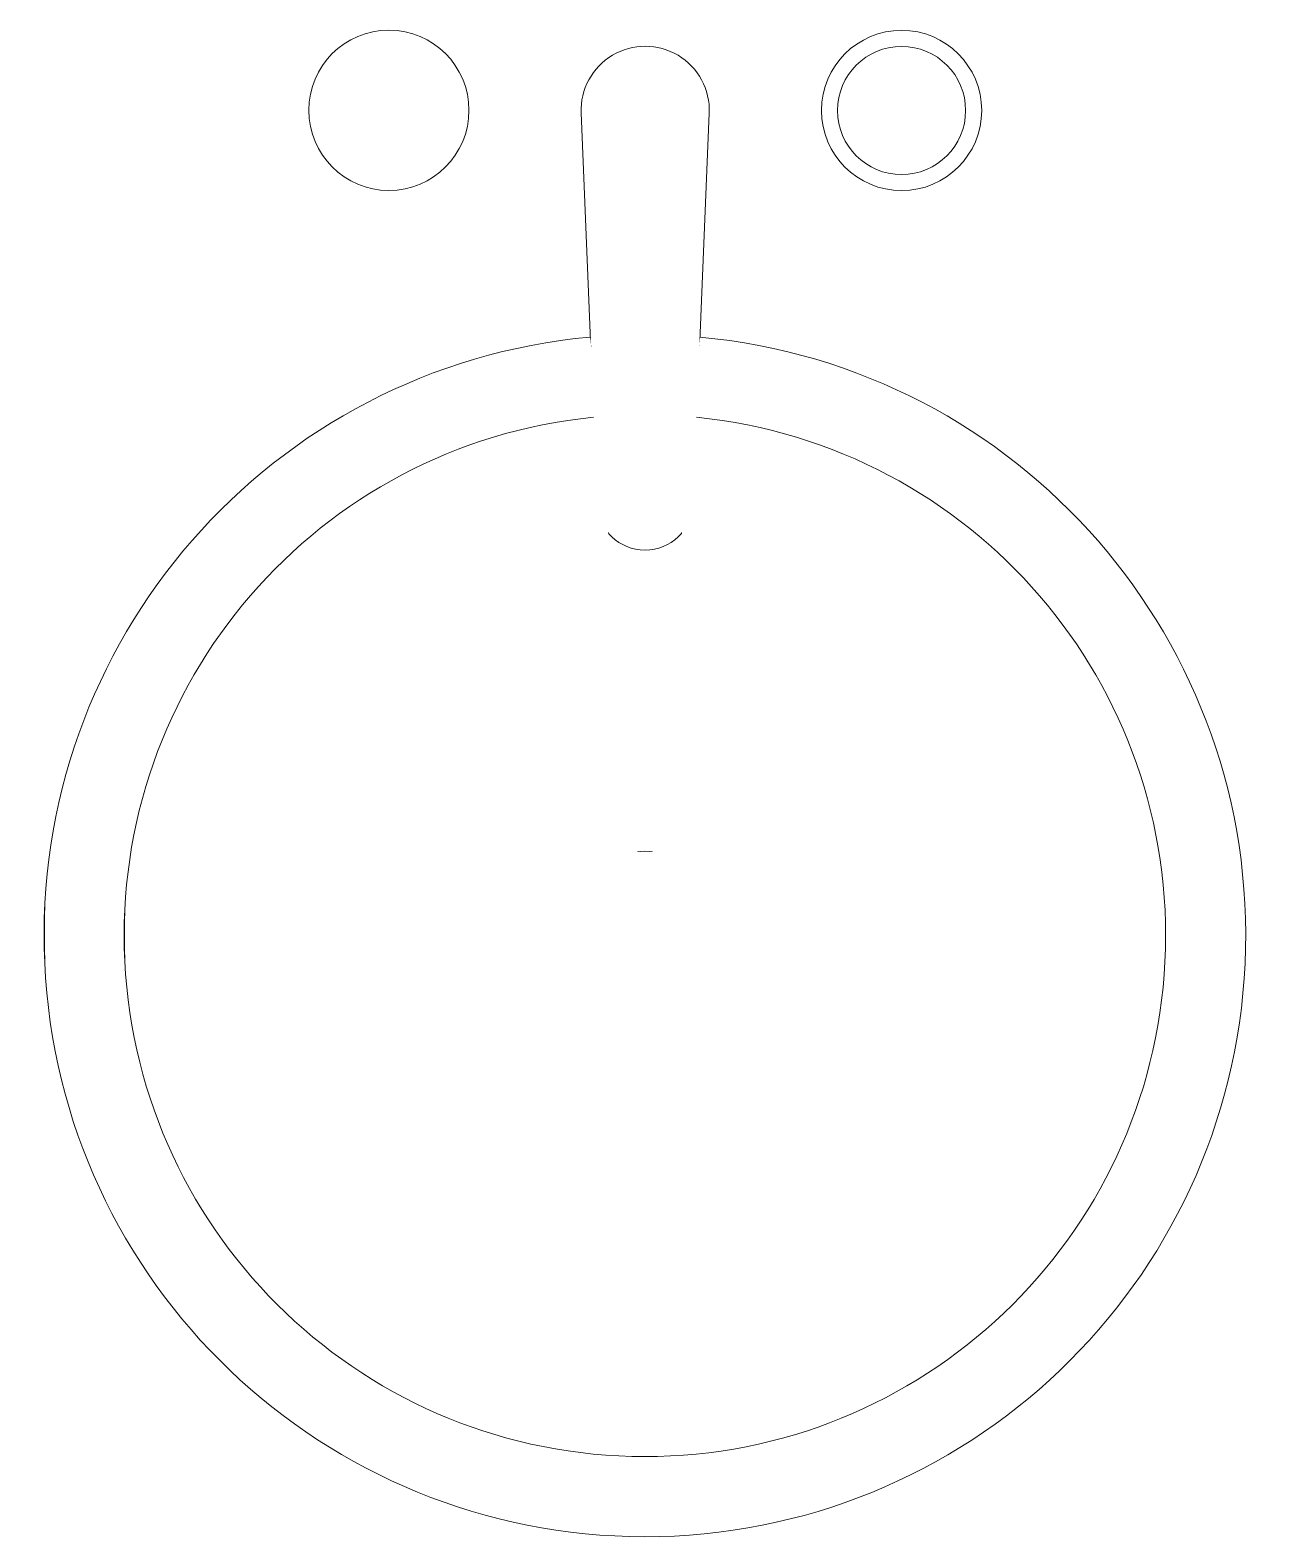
# Model space of a CAD drawing. Header units: metres. Extents: x 512 to 829, y -209 to 245.
# Drawn here: x 747.5873 to 747.8943, y -53.1027 to -52.7267 of the extents above; entities that cross this region are included whole.
import ezdxf

# ---------------------------------------------------------------- set-up
doc = ezdxf.new("R2010")
doc.units = ezdxf.units.M
doc.header["$LTSCALE"] = 0.508
doc.set_wipeout_variables(frame=1)
for name, color, linetype, lineweight in [('EQUIPAMENTO', 3, 'Continuous', 0), ('EQUIPAMENTOS', 3, 'Continuous', 0), ('None', 7, 'Continuous', 5)]:
    doc.layers.add(name, color=color, linetype=linetype, lineweight=lineweight)

# ---------------------------------------------------------------- blocks, each defined once
blk = doc.blocks.new('Grupo-346')
at = {"layer": 'EQUIPAMENTOS', "color": 251, "lineweight": 0, "true_color": 0x636466}
for p, q in [((-7.402001114454863, 33.08350605557494), (-7.304421898504065, 33.07947069281487)), ((-7.402013799386609, 33.05153286441364), (-7.304431412202874, 33.05549079944387))]:
    blk.add_line(p, q, dxfattribs=at)
at = {"color": 251, "lineweight": 0, "true_color": 0x636466}
for points in [[(-7.402644768754988, 33.111519716302), (-7.404605073199406, 33.111616799500446), (-7.406546422424632, 33.111905558652566), (-7.4084501201763775, 33.112383212849885), (-7.41029783280463, 33.113045162021365), (-7.4120717658267115, 33.11388503123463), (-7.413754835297892, 33.114894732090036), (-7.415330832339105, 33.116064540616385), (-7.416784579237315, 33.117383190918076), (-7.418102075615193, 33.118837983671874), (-7.419270633262405, 33.12041490842827), (-7.420278998330008, 33.12209877853985), (-7.421117459711173, 33.12387337741693), (-7.42177794256445, 33.12572161470223), (-7.422254086078905, 33.127625690860334), (-7.422541304732208, 33.12956726859697), (-7.422636832451717, 33.13152764945717), (-7.422539749253273, 33.13348795390158), (-7.422250990101148, 33.13542930312681), (-7.421773335903828, 33.137333000878556), (-7.421111386732347, 33.13918071350681), (-7.420271517519084, 33.14095464652889), (-7.419261816663682, 33.14263771600007), (-7.418092008137337, 33.14421371304128), (-7.416773357835639, 33.14566745993949), (-7.415318565081842, 33.14698495631737), (-7.413741640325436, 33.14815351396459), (-7.412057770213861, 33.149161879032185), (-7.410283171336785, 33.15000034041336), (-7.408434934051492, 33.15066082326663), (-7.406530857893387, 33.15113696678109), (-7.404589280156746, 33.15142418543439), (-7.402628899296549, 33.151519713153895), (-7.400668594852132, 33.15142262995545), (-7.3987272456269055, 33.15113387080333), (-7.39682354787516, 33.15065621660601), (-7.394975835246908, 33.14999426743453), (-7.393201902224826, 33.14915439822126), (-7.391518832753645, 33.14814469736586), (-7.389942835712432, 33.14697488883951), (-7.3884890888142225, 33.14565623853782), (-7.387171592436343, 33.14420144578402), (-7.386003034789132, 33.14262452102762), (-7.384994669721529, 33.14094065091604), (-7.3841562083403645, 33.139166052038966), (-7.383495725487087, 33.137317814753665), (-7.383019581972632, 33.13541373859556), (-7.382732363319329, 33.13347216085892), (-7.38263683559982, 33.131511779998725), (-7.382733918798264, 33.129551475554315), (-7.38302267795039, 33.12761012632908), (-7.383500332147709, 33.12570642857734), (-7.38416228131919, 33.12385871594908), (-7.385002150532453, 33.122084782927004), (-7.386011851387855, 33.12040171345583), (-7.387181659914201, 33.11882571641461), (-7.388500310215898, 33.117371969516405), (-7.389955102969695, 33.116054473138526), (-7.391532027726101, 33.11488591549131), (-7.393215897837677, 33.11387755042371), (-7.394990496714752, 33.11303908904254), (-7.396838734000045, 33.11237860618927), (-7.398742810158151, 33.111902462674806), (-7.400684387894791, 33.11161524402151)], [(-7.196716735142727, 33.05409394069476), (-7.198024657318113, 33.05415871495392), (-7.199319932503084, 33.05435137609872), (-7.200590086489537, 33.054670068697014), (-7.201822887000249, 33.05511172356487), (-7.203006461492384, 33.05567208732449), (-7.204129411496573, 33.056345763366515), (-7.205180922390411, 33.05712626382241), (-7.206150867549174, 33.058006072046126), (-7.207029905870758, 33.058976715003496), (-7.207809571735597, 33.06002884487225), (-7.2084823565352, 33.061152329066594), (-7.209041780984167, 33.062336347819574), (-7.209482457519243, 33.06356949838335), (-7.209800142184496, 33.06483990484389), (-7.209991775502935, 33.0661353324925), (-7.210055511940947, 33.06744330565277), (-7.2099907376817916, 33.06875122782816), (-7.209798076536994, 33.070046503013124), (-7.209479383938698, 33.07131665699958), (-7.209037729070839, 33.07254945751029), (-7.208477365311228, 33.07373303200243), (-7.2078036892691975, 33.07485598200662), (-7.2070231888133, 33.075907492900456), (-7.20614338058959, 33.07687743805921), (-7.205172737632215, 33.077756476380806), (-7.204120607763462, 33.07853614224564), (-7.202997123569119, 33.079208927045244), (-7.201813104816138, 33.07976835149421), (-7.200579954252358, 33.08020902802928), (-7.199309547791819, 33.08052671269454), (-7.1980141201432115, 33.08071834601298), (-7.196706146982942, 33.08078208245099), (-7.1953982248075565, 33.080717308191836), (-7.194102949622586, 33.080524647047035), (-7.192832795636132, 33.08020595444874), (-7.1915999951254195, 33.07976429958089), (-7.1904164206332855, 33.07920393582127), (-7.189293470629096, 33.07853025977924), (-7.188241959735258, 33.07774975932334), (-7.187272014576495, 33.07686995109963), (-7.18639297625491, 33.07589930814226), (-7.185613310390073, 33.07484717827351), (-7.184940525590469, 33.07372369407916), (-7.1843811011415015, 33.07253967532618), (-7.183940424606426, 33.071306524762406), (-7.183622739941174, 33.070036118301864), (-7.183431106622733, 33.06874069065326), (-7.183367370184722, 33.067432717492984), (-7.183432144443877, 33.0661247953176), (-7.183624805588676, 33.06482952013263), (-7.183943498186972, 33.06355936614617), (-7.184385153054831, 33.062326565635466), (-7.184945516814441, 33.06114299114333), (-7.185619192856472, 33.06002004113914), (-7.18639969331237, 33.0589685302453), (-7.187279501536079, 33.057998585086544), (-7.188250144493455, 33.05711954676495), (-7.189302274362207, 33.05633988090012), (-7.19042575855655, 33.055667096100514), (-7.191609777309532, 33.05510767165155), (-7.192842927873311, 33.05466699511647), (-7.19411333433385, 33.054349310451215), (-7.195408761982458, 33.05415767713277)], [(-7.402693964076323, 32.98751972606087), (-7.404262207631854, 32.987597392619634), (-7.405815287012032, 32.987828399941336), (-7.407338245213426, 32.988210523299195), (-7.408816415316022, 32.98874008263639), (-7.410235561733684, 32.989411978007006), (-7.411582017310624, 32.99021973869132), (-7.4128428149435885, 32.9911555855124), (-7.414005812462151, 32.99221050575376), (-7.415059809564448, 32.9933743399568), (-7.415994655682211, 32.99463587976193), (-7.416801347736287, 32.99598297585119), (-7.417472116841213, 32.99740265495286), (-7.418000503123829, 32.998881244781096), (-7.418381417935387, 33.00040450570757), (-7.418611192858023, 33.00195776789688), (-7.418687615033625, 33.00352607258504), (-7.418609948474864, 33.005094316140564), (-7.418378941153159, 33.006647395520744), (-7.417996817795298, 33.00817035372214), (-7.4174672584581085, 33.009648523824744), (-7.416795363087495, 33.011067670242404), (-7.415987602403169, 33.01241412581934), (-7.4150517555820885, 33.0136749234523), (-7.413996835340728, 33.01483792097086), (-7.412833001137688, 33.01589191807316), (-7.411571461332563, 33.016826764190924), (-7.410224365243301, 33.01763345624501), (-7.4088046861416395, 33.01830422534993), (-7.4073260963134056, 33.01883261163255), (-7.405802835386922, 33.019213526444105), (-7.404249573197611, 33.019443301366735), (-7.402681268509456, 33.01951972354234), (-7.401113024953925, 33.01944205698358), (-7.399559945573746, 33.01921104966188), (-7.398036987372353, 33.01882892630401), (-7.3965588172697565, 33.01829936696682), (-7.395139670852095, 33.01762747159621), (-7.393793215275155, 33.01681971091188), (-7.39253241764219, 33.01588386409081), (-7.3913694201236275, 33.014828943849444), (-7.39031542302133, 33.0136651096464), (-7.389380576903567, 33.012403569841275), (-7.3885738848494915, 33.01105647375202), (-7.387903115744566, 33.009636794650355), (-7.38737472946195, 33.00815820482212), (-7.386993814650392, 33.00663494389564), (-7.386764039727756, 33.00508168170632), (-7.386687617552154, 33.00351337701817), (-7.386765284110915, 33.00194513346264), (-7.38699629143262, 33.00039205408246), (-7.387378414790481, 32.99886909588107), (-7.38790797412767, 32.99739092577847), (-7.388579869498284, 32.99597177936081), (-7.38938763018261, 32.994625323783865), (-7.390323477003689, 32.993364526150906), (-7.39137839724505, 32.99220152863234), (-7.392542231448091, 32.991147531530046), (-7.393803771253216, 32.99021268541228), (-7.395150867342478, 32.989405993358204), (-7.396570546444139, 32.98873522425328), (-7.398049136272373, 32.98820683797066), (-7.399572397198856, 32.98782592315911), (-7.401125659388168, 32.98759614823647)]]:
    blk.add_wipeout(points, dxfattribs=at).dxf.layer = 'EQUIPAMENTOS'
at = {"layer": 'EQUIPAMENTOS', "color": 251, "lineweight": 0, "true_color": 0x636466}
for centre, radius in [((-7.402636834025769, 33.13151971472796), 0.01999999999994669), ((-7.196711441062835, 33.06743801157288), 0.01334407192828999), ((-7.402687616292889, 33.00351972480161), 0.01599999999993409)]:
    blk.add_circle(centre, radius, dxfattribs=at)
at = {"color": 251, "lineweight": 0, "true_color": 0x636466}
for points in [[(-7.402013799386603, 33.051532864413716), (-7.402819484614687, 33.05152049261275), (-7.403624770992404, 33.05154869896091), (-7.404427616106677, 33.05161741191964), (-7.405225983736105, 33.051726457215246), (-7.406017849015334, 33.05187555828084), (-7.406801203570644, 33.05206433695784), (-7.407574060613692, 33.052292314455016), (-7.4083344599805265, 33.05255891256291), (-7.409080473103061, 33.052863455120225), (-7.409810207900417, 33.053205169728834), (-7.410521813577734, 33.053583189712725), (-7.411213485320252, 33.053996556316136), (-7.41188346887079, 33.05444422113519), (-7.412530064978992, 33.05492504877694), (-7.413151633711066, 33.05543781973899), (-7.413746598609069, 33.055981233502486), (-7.414313450689214, 33.056553911830555), (-7.414850752269044, 33.05715440226388), (-7.415357140613756, 33.057781181804515), (-7.415831331392455, 33.05843266077855), (-7.416272121935538, 33.05910718686799), (-7.416678394284982, 33.05980304930144), (-7.417049118029763, 33.06051848319306), (-7.417383352919256, 33.061251674018735), (-7.417680251247936, 33.06200076221824), (-7.417939060005393, 33.06276384791151), (-7.418159122786145, 33.063538995717245), (-7.4183398814544645, 33.06432423966153), (-7.418480877559943, 33.06511758816405), (-7.418581753500245, 33.06591702908925), (-7.418642253428079, 33.06672053484962), (-7.41866222390009, 33.06752606754819), (-7.41864161426603, 33.06833158414714), (-7.418580476797226, 33.06913504164951), (-7.418478966554, 33.06993440228073), (-7.418337340992401, 33.07072763865691), (-7.418155959311224, 33.07151273892691), (-7.417935281540999, 33.072287711874786), (-7.417675867377226, 33.07305059197011), (-7.417378374760851, 33.07379944435304), (-7.417043558209554, 33.0745323697416), (-7.416672266904097, 33.07524750924876), (-7.416265442534592, 33.07594304909706), (-7.415824116912123, 33.07661722521883), (-7.415349409351813, 33.07726832773027), (-7.414842523833955, 33.07789470526818), (-7.414304745950405, 33.07849476917825), (-7.413737439643992, 33.07906699754431), (-7.41314204374921, 33.07960993904823), (-7.412520068342963, 33.08012221665094), (-7.411873090914623, 33.080602531084864), (-7.41120275236511, 33.081049664149226), (-7.410510752845149, 33.08146248179975), (-7.4097988474432475, 33.08183993702485), (-7.409068841734342, 33.08218107250113), (-7.408322587200399, 33.082485023021405), (-7.4075619765345735, 33.082751017689105), (-7.406788938840863, 33.08297838187344), (-7.406005434741396, 33.08316653892042), (-7.405213451403796, 33.08331501161547), (-7.4044149975012115, 33.0834234233937), (-7.403612098117804, 33.08349149929499), (-7.4028067896126215, 33.08351906666138), (-7.402001114454856, 33.083506055574944), (-7.402662225159329, 33.06751971976479)], [(-7.3044218985040565, 33.07947069281477), (-7.303849475111907, 33.07943329755405), (-7.303279492885572, 33.07936858892196), (-7.302713254341093, 33.07927671478985), (-7.3021520534395, 33.07915788510729), (-7.301597172629867, 33.07901237142235), (-7.301049879918671, 33.078840506261024), (-7.300511425972169, 33.078642682367374), (-7.299983041258383, 33.078419351806005), (-7.299465933235258, 33.078171024929034), (-7.298961283591386, 33.07789826920986), (-7.298470245545636, 33.07760170794632), (-7.297993941211826, 33.07728201883641), (-7.297533459034483, 33.07693993242955), (-7.297089851301549, 33.076576230457206), (-7.296664131739703, 33.07619174404644), (-7.2962572731978055, 33.07578735182064), (-7.295870205423754, 33.075363977891705), (-7.295503812939843, 33.074922589748304), (-7.2951589330214555, 33.07446419604492), (-7.294836353783741, 33.07398984429696), (-7.29453681238062, 33.073500618486904), (-7.294260993320246, 33.072997636587296), (-7.294009526900785, 33.072482048005874), (-7.2937829877700615, 33.07195503095904), (-7.2935818936123775, 33.07141778977935), (-7.293406703965513, 33.070871552163446), (-7.293257819170592, 33.07031756636648), (-7.293135579457231, 33.06975709834965), (-7.2930402641660494, 33.069191428887265), (-7.292972091110322, 33.06862185063989), (-7.2929312160782365, 33.06804966520041), (-7.292917732476893, 33.06747618011961), (-7.29293167111884, 33.06690270591822), (-7.292973000151677, 33.066330553092094), (-7.293041625130825, 33.065761029117496), (-7.29313738923537, 33.065195435463274), (-7.29326007362641, 33.06463506461679), (-7.293409397947158, 33.06408119713026), (-7.293585020963597, 33.06353509869453), (-7.293786541344274, 33.06299801724673), (-7.294013498577408, 33.06247118011844), (-7.294265374023254, 33.061955791231114), (-7.2945415920992875, 33.06145302834477), (-7.294841521595518, 33.060964040366706), (-7.2951644771169235, 33.06048994472594), (-7.295509720649706, 33.06003182481972), (-7.29587646324779, 33.05959072753775), (-7.296263866835716, 33.059167660869875), (-7.296671046123793, 33.05876359160259), (-7.297097070631154, 33.05837944310978), (-7.297540966812084, 33.05801609324262), (-7.298001720280748, 33.05767437232357), (-7.298478278129251, 33.057355061248856), (-7.298969551333737, 33.057058889704045), (-7.299474417243006, 33.056786534496524), (-7.299991722143985, 33.056538618008915), (-7.300520283898174, 33.05631570677677), (-7.301058894643062, 33.05611831019399), (-7.3016063235523125, 33.05594687934868), (-7.30216131964843, 33.05580180599242), (-7.3027226146614845, 33.05568342164496), (-7.303288925927342, 33.05559199683668), (-7.303858959318791, 33.0555277404904), (-7.304431412202867, 33.05549079944387), (-7.304917731532456, 33.06748094095716)]]:
    blk.add_wipeout(points, dxfattribs=at).dxf.layer = 'EQUIPAMENTOS'
at = {"layer": 'EQUIPAMENTOS', "color": 251, "lineweight": 0, "true_color": 0x636466}
for centre, radius, start, end in [((-7.402662225159329, 33.06751971976478), 0.01599999999995915, 87.63189751007019, 272.3226398389984), ((-7.304917731532456, 33.06748094095716), 0.01199999999996227, 272.3226398392179, 87.63189750985617)]:
    blk.add_arc(centre, radius, start, end, dxfattribs=at)
at = {"color": 251, "lineweight": 0, "true_color": 0x636466}
for points in [[(-7.402643181809144, 33.115519715987226), (-7.404211425364676, 33.11559738254598), (-7.405764504744854, 33.11582838986768), (-7.4072874629462495, 33.11621051322554), (-7.408765633048848, 33.11674007256272), (-7.410184779466512, 33.11741196793333), (-7.411531235043454, 33.11821972861765), (-7.412792032676423, 33.119155575438725), (-7.413955030194989, 33.120210495680084), (-7.41500902729729, 33.12137432988312), (-7.415943873415058, 33.12263586968824), (-7.4167505654691395, 33.1239829657775), (-7.417421334574071, 33.12540264487915), (-7.417949720856692, 33.12688123470739), (-7.418330635668255, 33.128404495633866), (-7.418560410590897, 33.129957757823185), (-7.418636832766504, 33.131526062511334), (-7.418559166207749, 33.133094306066866), (-7.418328158886049, 33.134647385447046), (-7.417946035528194, 33.13617034364844), (-7.41741647619101, 33.13764851375104), (-7.416744580820401, 33.1390676601687), (-7.41593682013608, 33.14041411574565), (-7.415000973315005, 33.141674913378615), (-7.413946053073649, 33.14283791089718), (-7.412782218870613, 33.14389190799948), (-7.41152067906549, 33.144826754117254), (-7.410173582976231, 33.14563344617133), (-7.408753903874572, 33.14630421527627), (-7.40727531404634, 33.146832601558884), (-7.405752053119858, 33.14721351637044), (-7.404198790930549, 33.14744329129309), (-7.402630486242393, 33.1475197134687), (-7.401062242686861, 33.147442046909944), (-7.399509163306683, 33.14721103958824), (-7.397986205105288, 33.14682891623038), (-7.3965080350026895, 33.1462993568932), (-7.395088888585025, 33.145627461522594), (-7.393742433008083, 33.14481970083827), (-7.3924816353751135, 33.1438838540172), (-7.391318637856548, 33.14282893377584), (-7.390264640754247, 33.141665099572805), (-7.389329794636479, 33.140403559767684), (-7.388523102582398, 33.13905646367842), (-7.387852333477467, 33.13763678457677), (-7.3873239471948455, 33.13615819474853), (-7.386943032383282, 33.134634933822056), (-7.386713257460641, 33.13308167163274), (-7.386636835285033, 33.13151336694459), (-7.386714501843788, 33.12994512338906), (-7.386945509165488, 33.128392044008876), (-7.387327632523343, 33.126869085807485), (-7.387857191860527, 33.125390915704884), (-7.388529087231136, 33.12397176928722), (-7.389336847915457, 33.12262531371027), (-7.390272694736533, 33.12136451607731), (-7.391327614977889, 33.120201518558744), (-7.392491449180924, 33.11914752145644), (-7.393752988986047, 33.11821267533867), (-7.395100085075306, 33.11740598328459), (-7.396519764176965, 33.116735214179656), (-7.397998354005197, 33.11620682789704), (-7.399521614931678, 33.11582591308548), (-7.401074877120989, 33.115596138162836)], [(-7.196719799657738, 33.04636963239715), (-7.198784821687004, 33.04647190168703), (-7.2008298759274325, 33.04677608607634), (-7.202835267388751, 33.04727925610315), (-7.204781683054924, 33.04797656596503), (-7.206650377879073, 33.048861300186815), (-7.208423355308505, 33.04992493829432), (-7.210083540601368, 33.051157236871106), (-7.211614945265742, 33.05254632820825), (-7.213002821037557, 33.05407883459682), (-7.2142338019144425, 33.05573999716254), (-7.215296032877629, 33.057513818001816), (-7.216179284062268, 33.0593832142503), (-7.216875049276617, 33.0613301826002), (-7.217376627921318, 33.063335972681976), (-7.217679189519832, 33.06538126764069), (-7.217779820238568, 33.06744637016779), (-7.217677550948693, 33.06951139219706), (-7.217373366559376, 33.071556446437484), (-7.21687019653257, 33.0735618378988), (-7.216172886670694, 33.075508253564976), (-7.215288152448906, 33.07737694838912), (-7.214224514341406, 33.079149925818555), (-7.212992215764614, 33.08081011111142), (-7.211603124427468, 33.082341515775795), (-7.210070618038897, 33.083729391547614), (-7.208409455473178, 33.0849603724245), (-7.206635634633902, 33.08602260338768), (-7.204766238385421, 33.086905854572315), (-7.202819270035524, 33.08760161978667), (-7.20081347995374, 33.08810319843137), (-7.198768184995035, 33.088405760029886), (-7.1967030824679314, 33.08850639074862), (-7.194638060438666, 33.088404121458744), (-7.192593006198237, 33.08809993706943), (-7.190587614736919, 33.08759676704262), (-7.188641199070744, 33.08689945718074), (-7.186772504246596, 33.08601472295896), (-7.1849995268171645, 33.084951084851454), (-7.1833393415243005, 33.083718786274666), (-7.1818079368599275, 33.08232969493752), (-7.180420061088111, 33.08079718854895), (-7.179189080211227, 33.07913602598323), (-7.178126849248041, 33.077362205143956), (-7.177243598063401, 33.07549280889547), (-7.176547832849051, 33.07354584054557), (-7.17604625420435, 33.071540050463796), (-7.175743692605837, 33.06949475550508), (-7.175643061887102, 33.067429652977985), (-7.175745331176976, 33.065364630948714), (-7.176049515566293, 33.06331957670829), (-7.1765526855931, 33.06131418524697), (-7.177249995454976, 33.059367769580795), (-7.1781347296767635, 33.05749907475665), (-7.179198367784264, 33.05572609732722), (-7.180430666361055, 33.05406591203435), (-7.181819757698202, 33.05253450736998), (-7.183352264086772, 33.05114663159816), (-7.185013426652491, 33.049915650721275), (-7.1867872474917665, 33.04885341975809), (-7.188656643740248, 33.04797016857346), (-7.190603612090145, 33.047274403359104), (-7.192609402171929, 33.0467728247144), (-7.194654697130634, 33.046470263115886)], [(-7.402695551022167, 32.983519726375654), (-7.404655855466584, 32.98361680957411), (-7.406597204691809, 32.983905568726236), (-7.408500902443554, 32.98438322292356), (-7.410348615071803, 32.98504517209505), (-7.412122548093883, 32.985885041308315), (-7.413805617565062, 32.98689474216372), (-7.415381614606271, 32.988064550690076), (-7.416835361504477, 32.989383200991774), (-7.418152857882351, 32.99083799374558), (-7.419321415529558, 32.992414918501986), (-7.420329780597156, 32.99409878861356), (-7.421168241978315, 32.99587338749064), (-7.421828724831587, 32.997721624775934), (-7.422304868346037, 32.99962570093404), (-7.422592086999334, 33.001567278670684), (-7.422687614718837, 33.00352765953088), (-7.422590531520388, 33.0054879639753), (-7.422301772368258, 33.007429313200525), (-7.421824118170933, 33.009333010952275), (-7.421162168999446, 33.011180723580516), (-7.420322299786178, 33.012954656602595), (-7.41931259893077, 33.01463772607378), (-7.418142790404421, 33.01621372311498), (-7.416824140102719, 33.017667470013194), (-7.415369347348919, 33.018984966391066), (-7.413792422592509, 33.02015352403827), (-7.412108552480929, 33.02116188910587), (-7.410333953603852, 33.02200035048703), (-7.408485716318557, 33.022660833340304), (-7.40658164016045, 33.02313697685475), (-7.40464006242381, 33.02342419550805), (-7.402679681563612, 33.02351972322755), (-7.400719377119195, 33.0234226400291), (-7.39877802789397, 33.02313388087697), (-7.396874330142224, 33.02265622667964), (-7.395026617513975, 33.021994277508156), (-7.3932526844918955, 33.0211544082949), (-7.391569615020717, 33.02014470743949), (-7.389993617979508, 33.018974898913136), (-7.388539871081301, 33.01765624861144), (-7.387222374703428, 33.01620145585763), (-7.38605381705622, 33.01462453110123), (-7.385045451988622, 33.01294066098965), (-7.384206990607463, 33.01116606211257), (-7.3835465077541915, 33.00931782482728), (-7.3830703642397415, 33.007413748669165), (-7.382783145586444, 33.00547217093252), (-7.3826876178669405, 33.003511790072324), (-7.382784701065391, 33.001551485627914), (-7.3830734602175205, 32.99961013640269), (-7.383551114414846, 32.99770643865094), (-7.384213063586333, 32.99585872602269), (-7.385052932799601, 32.99408479300061), (-7.386062633655008, 32.99240172352943), (-7.387232442181358, 32.990825726488225), (-7.38855109248306, 32.98937197959002), (-7.39000588523686, 32.988054483212146), (-7.391582809993269, 32.986885925564934), (-7.393266680104849, 32.98587756049734), (-7.395041278981926, 32.98503909911618), (-7.396889516267222, 32.9843786162629), (-7.398793592425329, 32.983902472748454), (-7.400735170161969, 32.983615254095156)]]:
    blk.add_wipeout(points, dxfattribs=at).dxf.layer = 'EQUIPAMENTOS'
at = {"layer": 'EQUIPAMENTOS', "color": 251, "lineweight": 0, "true_color": 0x636466}
for centre, radius in [((-7.402636834025769, 33.13151971472796), 0.01599999999993407), ((-7.196711441062835, 33.06743801157288), 0.0210683808338126), ((-7.402687616292889, 33.00351972480161), 0.01999999999994671)]:
    blk.add_circle(centre, radius, dxfattribs=at)
at = {"color": 251, "lineweight": 0, "true_color": 0x636466}
blk.add_wipeout([(-7.346079404558828, 33.081193427999345), (-7.344092237014059, 33.09534680919638), (-7.340767067776799, 33.109246819401534), (-7.3361340845118574, 33.122767266887706), (-7.3302353479192695, 33.135785405801194), (-7.323124409884773, 33.14818305051417), (-7.314865827307139, 33.15984764857703), (-7.305534576016125, 33.17067330252973), (-7.295215370101785, 33.18056173129557), (-7.284001892834649, 33.18942316242937), (-7.271995946158897, 33.197177147119746), (-7.25930652647985, 33.20375329054645), (-7.24604883513631, 33.209091890962206), (-7.23234323254119, 33.21314448169707), (-7.21831414548531, 33.21587427116481), (-7.204088937524444, 33.217256476876614), (-7.189796752704834, 33.217278550429754), (-7.17556734312447, 33.215940291428716), (-7.161529890974143, 33.213253849304465), (-7.147811835752428, 33.20924361301547), (-7.1345377173017495, 33.20394598963163), (-7.121828045169086, 33.19740907381147), (-7.109798204555846, 33.18969221117309), (-7.098557408789293, 33.180865459522884), (-7.088207707825555, 33.17100895283335), (-7.078843061785534, 33.16021217374397), (-7.070548487934676, 33.14857314119001), (-7.063399288850764, 33.13619752053413), (-7.057460368786844, 33.12319766427977), (-7.052785644435696, 33.109691592075), (-7.049417555445261, 33.095801919267046), (-7.047386679128825, 33.08165474373456), (-7.046711452867803, 33.06737850110367), (-7.047398006727341, 33.05310279874064), (-7.049440107804296, 33.03895723910692), (-7.052819216812871, 33.02507024315863), (-7.057504656394165, 33.01156788447248), (-7.063453889621643, 32.998572744682356), (-7.0706129061741105, 32.98620280061776), (-7.078916712670293, 32.974570353247), (-7.088289922713515, 32.96378100814893), (-7.098647441289728, 32.95393271676905), (-7.109895237305563, 32.94511488716388), (-7.121931197252885, 32.9374075723068), (-7.134646052249843, 32.930880743324366), (-7.1479243700422135, 32.92559365426096), (-7.16164560295915, 32.9215943041389), (-7.175685182309408, 32.918919001197644), (-7.1899156492825576, 32.917592033268214), (-7.204207812088227, 32.91762544727518), (-7.2184319188282835, 32.919018939868316), (-7.232458835453953, 32.92175986017656), (-7.246161218113793, 32.92582332465936), (-7.259414669249274, 32.93117244301279), (-7.27209886694236, 32.93775865307946), (-7.2840986572622315, 32.94552216172175), (-7.295305099694258, 32.95439248765585), (-7.3056164561602595, 32.964289101318656), (-7.31493911465119, 32.9751221559581), (-7.323188439087033, 32.98679330331009), (-7.3302895376883965, 32.99919658645663), (-7.336177942884142, 33.01221940175941), (-7.340800196582481, 33.02574352113584), (-7.344114335492121, 33.03964616539682), (-7.346090272087466, 33.05380111890189), (-7.196711441062835, 33.06743801157288)], dxfattribs=at).dxf.layer = 'EQUIPAMENTO'
at = {"layer": 'EQUIPAMENTO', "color": 251, "lineweight": 0, "true_color": 0x636466}
blk.add_arc((-7.196711441062835, 33.06743801157288), 0.1500000000000186, 185.2161114870694, 174.7384258620968, dxfattribs=at)
at = {"color": 251, "lineweight": 0, "true_color": 0x636466}
blk.add_wipeout([(-7.326067042859352, 33.080365822055334), (-7.324255598908924, 33.09258732168949), (-7.3212921339938015, 33.10458166444723), (-7.317203415108003, 33.11624051346273), (-7.312026372911114, 33.12745856216046), (-7.305807768158361, 33.138134485419), (-7.298603769342033, 33.148171854772954), (-7.290479445359099, 33.15748000938671), (-7.281508177787443, 33.165974874933084), (-7.271770998079204, 33.1735797229804), (-7.261355855657943, 33.18022586402902), (-7.250356823530389, 33.185853267937595), (-7.238873248587976, 33.19041110613516), (-7.227008854272894, 33.19385821072155), (-7.214870803713705, 33.19616344630948), (-7.202568731792561, 33.197305991249614), (-7.190213754886737, 33.19727552569868), (-7.177917467228804, 33.196072324831576), (-7.165790932950659, 33.193707256355985), (-7.153943682915602, 33.19020168235161), (-7.142482725399392, 33.185587266320866), (-7.131511579556157, 33.17990568719357), (-7.1211293403991975, 33.17320826286918), (-7.111429783742092, 33.16555548669652), (-7.102500519184574, 33.15701648107788), (-7.094422198793687, 33.14766837313266), (-7.087267788627673, 33.13759559805974), (-7.081101909682432, 33.12688913649086), (-7.075980254213342, 33.11564569272353), (-7.071949082704411, 33.10396682125584), (-7.0690448060283035, 33.091958009512716), (-7.067293656571314, 33.07972772504862), (-7.066711451293787, 33.06738643583282), (-7.067303448866106, 33.055045612466145), (-7.069064302170646, 33.04281672134171), (-7.071978106598706, 33.03081021784368), (-7.07601854370619, 33.019134548677684), (-7.081149118930484, 33.00789517234441), (-7.087323491221407, 32.997193606603524), (-7.094485891608877, 32.98712651153183), (-7.102571626926673, 32.97778481645738), (-7.111507664142485, 32.969252898655924), (-7.1212132900163825, 32.961607821227325), (-7.131600840129461, 32.9549186370363), (-7.142576490697832, 32.94924576500405), (-7.1540411060200295, 32.94464044438467), (-7.165891133903413, 32.941144271955245), (-7.17801954098178, 32.938788826300026), (-7.190316779476081, 32.93759538258225), (-7.202671776666151, 32.93757472037978), (-7.214972938136204, 32.938727026320464), (-7.227109155732461, 32.94104189239641), (-7.238970811128694, 32.94449840997256), (-7.250450765935166, 32.9490653586404), (-7.261445329407945, 32.954701488210965), (-7.2718551950179675, 32.961355891300244), (-7.281586337420403, 32.9689684631414), (-7.290550861722634, 32.977470444470946), (-7.298667797379956, 32.98678504258509), (-7.305863829548283, 32.99682812495684), (-7.312073961288044, 33.00750897914871), (-7.317242100638001, 33.018731132157505), (-7.32132156725638, 33.03039322179027), (-7.324275514053134, 33.04238991220118), (-7.326077260005033, 33.05461284531963), (-7.196711441062835, 33.06743801157288)], dxfattribs=at).dxf.layer = 'EQUIPAMENTO'
at = {"layer": 'EQUIPAMENTO', "color": 251, "lineweight": 0, "true_color": 0x636466}
blk.add_arc((-7.196711441062835, 33.06743801157288), 0.130000000000036, 185.6617318609766, 174.2928054881257, dxfattribs=at)

msp = doc.modelspace()

# ---------------------------------------------------------------- block references
at = {"layer": 'None', "color": 7, "lineweight": 0, "rotation": 270}
msp.add_blockref('Grupo-346', (714.673329849206, -60.1494228939918), dxfattribs=at)

doc.saveas('drawing.dxf')
